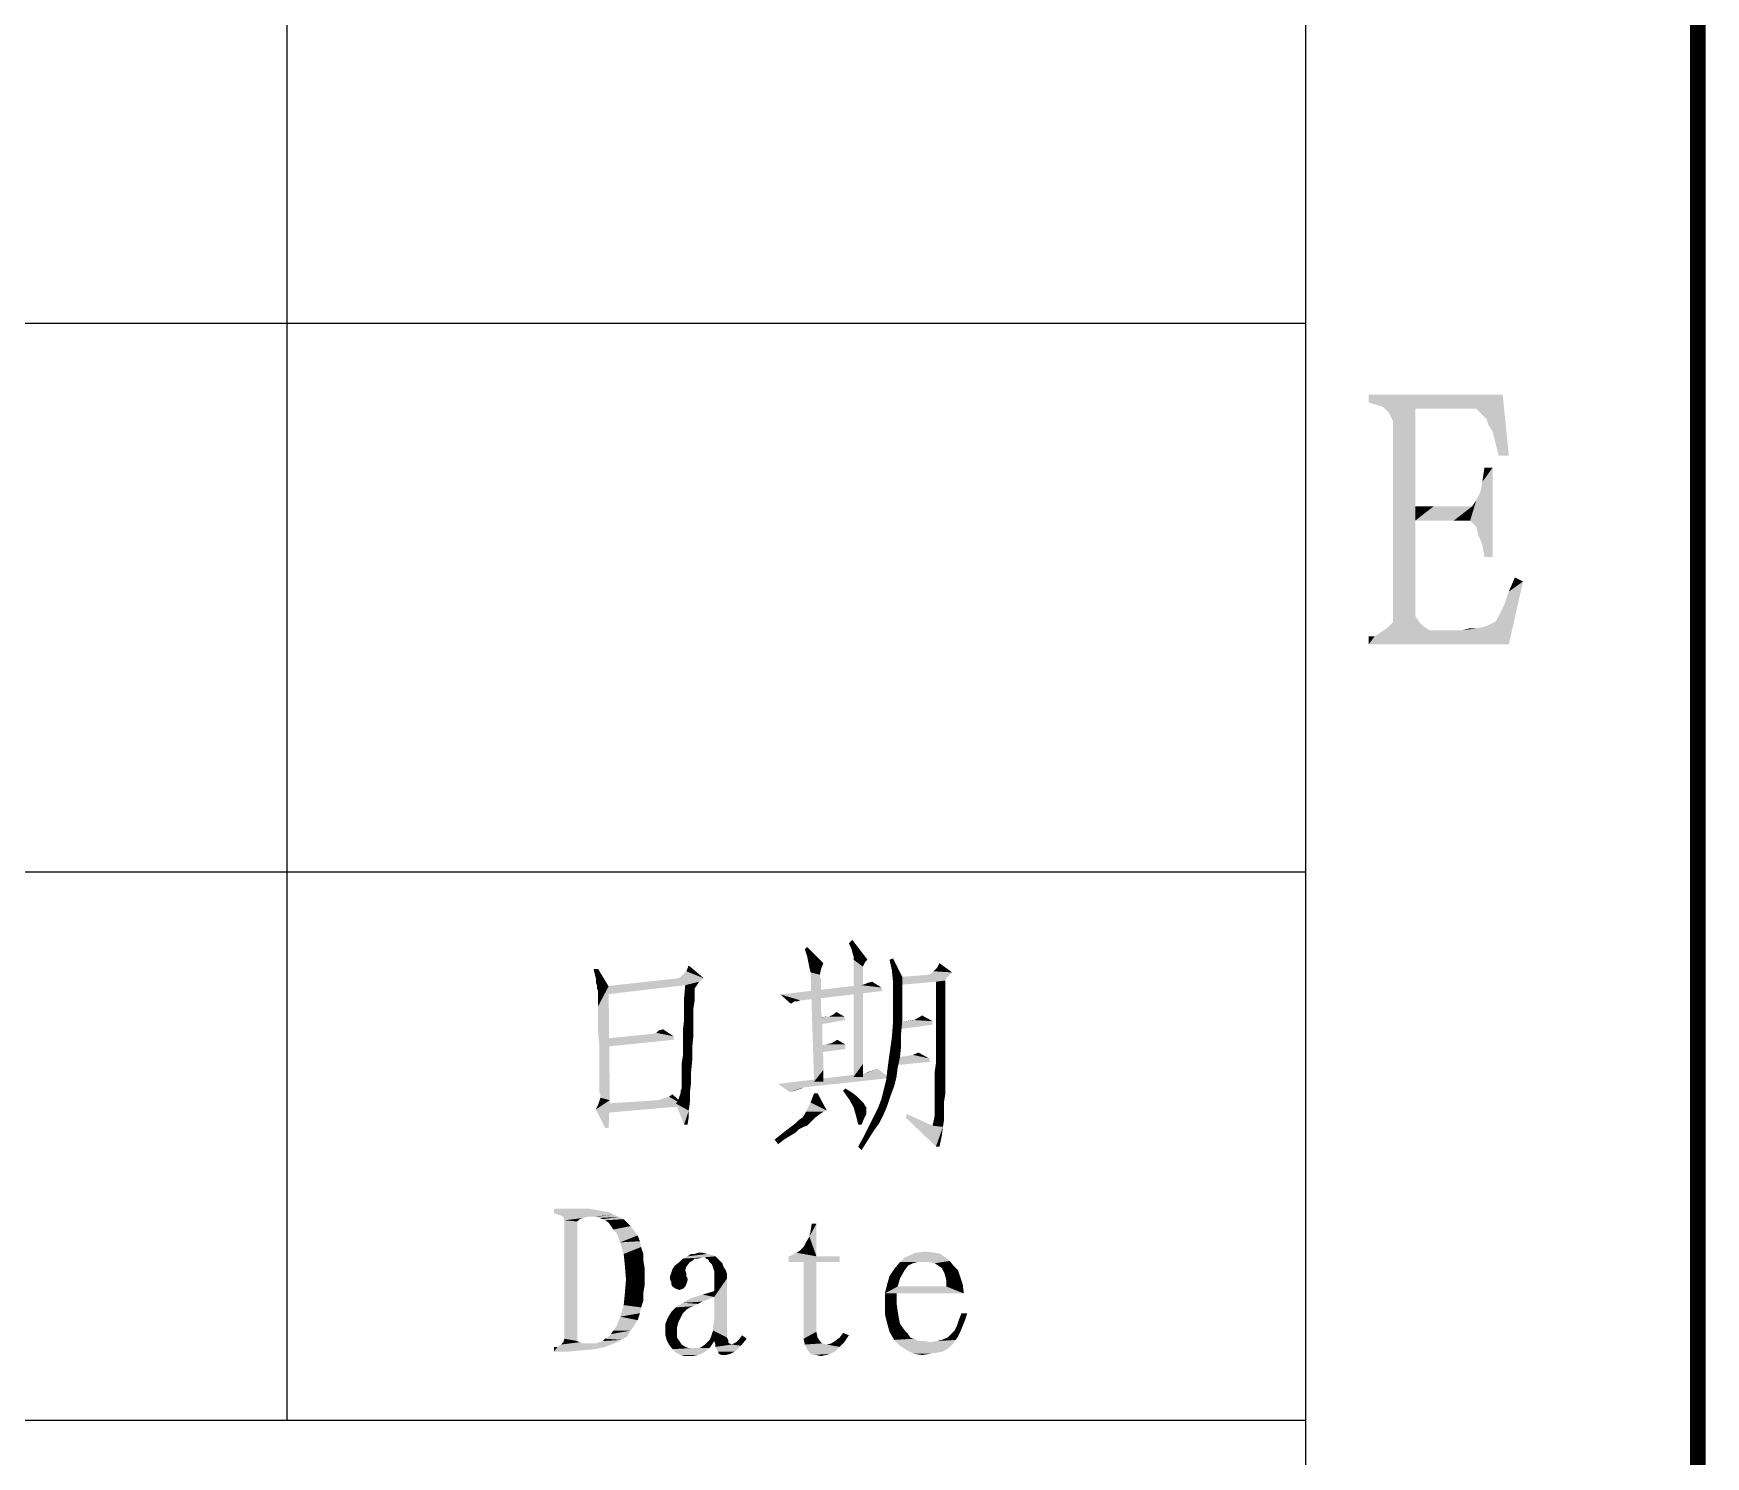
# Model space of a CAD drawing. Header units: millimetres. Extents: x 336 to 634, y 189 to 399.
# Drawn here: x 612.31 to 633.65, y 228.71 to 246.87 of the extents above; entities that cross this region are included whole.
import ezdxf

# ---------------------------------------------------------------- set-up
doc = ezdxf.new("R2010")
doc.units = ezdxf.units.MM

msp = doc.modelspace()

# ---------------------------------------------------------------- linework, layer by layer
at = {"color": 7, "linetype": 'Continuous'}
for p, q in [((628.54993, 194.17685), (628.54993, 394.17685)), ((615.54993, 229.17685), (615.54993, 255.17685)), ((448.54993, 243.17685), (628.54993, 243.17685)), ((448.54993, 236.17685), (628.54993, 236.17685)), ((448.54993, 229.17685), (628.54993, 229.17685))]:
    msp.add_line(p, q, dxfattribs=at)
at = {"color": 3, "linetype": 'Continuous', "const_width": 0.2}
msp.add_lwpolyline([(633.54993, 189.17685), (633.54993, 399.17685)], dxfattribs=at)
at = {"color": 3, "linetype": 'Continuous'}
for points in [[(631.06085, 242.26585), (629.34974, 242.16214), (629.34974, 242.26585)], [(629.45344, 242.13622), (629.34974, 242.16214), (631.06085, 242.26585)], [(629.53122, 242.11029), (629.45344, 242.13622), (631.06085, 242.26585)], [(629.94604, 242.08436), (629.53122, 242.11029), (631.06085, 242.26585)], [(630.72381, 242.08436), (629.94604, 242.08436), (631.06085, 242.26585)], [(630.77567, 242.03251), (630.72381, 242.08436), (631.06085, 242.26585)], [(630.80159, 242.00659), (630.77567, 242.03251), (631.06085, 242.26585)], [(630.85344, 241.95474), (630.80159, 242.00659), (631.06085, 242.26585)], [(630.87937, 241.87696), (630.85344, 241.95474), (631.06085, 242.26585)], [(630.93122, 241.79918), (630.87937, 241.87696), (631.06085, 242.26585)], [(630.95715, 241.69548), (630.93122, 241.79918), (631.06085, 242.26585)], [(630.98307, 241.59177), (630.95715, 241.69548), (631.06085, 242.26585)], [(631.009, 241.48807), (630.98307, 241.59177), (631.06085, 242.26585)], [(631.009, 241.48807), (631.06085, 242.26585), (631.13863, 241.48807)], [(629.94604, 242.08436), (629.609, 242.03251), (629.53122, 242.11029)], [(629.66085, 241.92881), (629.609, 242.03251), (629.94604, 242.08436)], [(629.66085, 241.92881), (629.94604, 242.08436), (629.94604, 240.83992)], [(629.94604, 240.83992), (629.66085, 239.36214), (629.66085, 241.92881)], [(630.64604, 240.65844), (630.77567, 241.0214), (630.93122, 241.33251)], [(630.72381, 240.58066), (630.64604, 240.65844), (630.93122, 241.33251)], [(630.74974, 240.47696), (630.72381, 240.58066), (630.93122, 241.33251)], [(630.80159, 240.34733), (630.74974, 240.47696), (630.93122, 241.33251)], [(630.77567, 241.0214), (630.80159, 241.15103), (630.93122, 241.33251)], [(630.93122, 241.33251), (630.80159, 241.15103), (630.82752, 241.33251)], [(630.82752, 240.19177), (630.80159, 240.34733), (630.93122, 241.33251)], [(630.82752, 240.19177), (630.93122, 241.33251), (630.93122, 240.19177)], [(630.64604, 240.65844), (630.72381, 240.9177), (630.77567, 241.0214)], [(629.94604, 240.83992), (629.94604, 240.65844), (629.66085, 239.36214)], [(630.07567, 240.65844), (629.94604, 240.65844), (630.67196, 240.83992)], [(630.54233, 240.83992), (630.67196, 240.83992), (629.94604, 240.65844)], [(630.36085, 240.83992), (630.54233, 240.83992), (629.94604, 240.65844)], [(630.17937, 240.83992), (630.36085, 240.83992), (629.94604, 240.65844)], [(629.94604, 240.83992), (630.17937, 240.83992), (629.94604, 240.65844)], [(630.25715, 240.65844), (630.07567, 240.65844), (630.67196, 240.83992)], [(630.43863, 240.65844), (630.25715, 240.65844), (630.67196, 240.83992)], [(630.64604, 240.65844), (630.43863, 240.65844), (630.67196, 240.83992)], [(630.64604, 240.65844), (630.67196, 240.83992), (630.72381, 240.9177)], [(629.94604, 240.65844), (629.94604, 239.43992), (629.66085, 239.36214)], [(630.98307, 239.38807), (631.03493, 239.49177), (631.32011, 239.88066)], [(630.98307, 239.38807), (631.32011, 239.88066), (631.13863, 239.07696)], [(631.03493, 239.49177), (631.08678, 239.59548), (631.32011, 239.88066)], [(631.08678, 239.59548), (631.13863, 239.75103), (631.32011, 239.88066)], [(631.32011, 239.88066), (631.13863, 239.75103), (631.21641, 239.93251)], [(629.66085, 239.36214), (629.94604, 239.43992), (629.99789, 239.36214)], [(629.34974, 239.07696), (630.54233, 239.25844), (630.74974, 239.28436)], [(631.13863, 239.07696), (629.34974, 239.07696), (630.74974, 239.28436)], [(629.34974, 239.07696), (629.42752, 239.18066), (630.54233, 239.25844)], [(629.42752, 239.18066), (629.5053, 239.23251), (630.54233, 239.25844)], [(630.12752, 239.25844), (629.5053, 239.23251), (629.58307, 239.28436)], [(630.38678, 239.25844), (630.54233, 239.25844), (629.5053, 239.23251)], [(630.23122, 239.25844), (630.38678, 239.25844), (629.5053, 239.23251)], [(630.12752, 239.25844), (630.23122, 239.25844), (629.5053, 239.23251)], [(629.99789, 239.36214), (630.04974, 239.31029), (629.58307, 239.28436)], [(629.99789, 239.36214), (629.58307, 239.28436), (629.66085, 239.36214)], [(629.58307, 239.28436), (630.04974, 239.31029), (630.12752, 239.25844)], [(630.74974, 239.28436), (630.54233, 239.25844), (630.64604, 239.28436)], [(631.13863, 239.07696), (630.74974, 239.28436), (630.85344, 239.31029)], [(631.13863, 239.07696), (630.85344, 239.31029), (630.9053, 239.33622)], [(631.13863, 239.07696), (630.9053, 239.33622), (630.95715, 239.36214)], [(631.13863, 239.07696), (630.95715, 239.36214), (630.98307, 239.38807)], [(629.42752, 239.18066), (629.34974, 239.07696), (629.34974, 239.18066)]]:
    msp.add_solid(points, dxfattribs=at)
at = {"color": 7, "linetype": 'Continuous'}
for points in [[(622.18408, 235.0994), (622.15445, 235.18829), (622.18408, 235.21792)], [(622.19889, 235.02533), (622.18408, 235.0994), (622.18408, 235.21792)], [(622.19889, 235.02533), (622.18408, 235.21792), (622.39149, 235.01051)], [(622.74704, 235.20311), (622.71741, 235.26237), (622.76186, 235.30681)], [(622.76186, 235.14385), (622.74704, 235.20311), (622.76186, 235.30681)], [(622.77667, 235.0994), (622.76186, 235.14385), (622.76186, 235.30681)], [(622.77667, 235.0994), (622.76186, 235.30681), (622.95445, 235.05496)], [(620.64334, 234.90681), (620.67297, 234.98088), (620.86556, 234.81792)], [(622.39149, 235.01051), (622.21371, 234.95125), (622.19889, 235.02533)], [(622.21371, 234.95125), (622.39149, 235.01051), (622.36186, 234.93644)], [(622.36186, 234.93644), (622.22852, 234.892), (622.21371, 234.95125)], [(622.95445, 235.05496), (622.77667, 235.05496), (622.77667, 235.0994)], [(622.77667, 235.05496), (622.95445, 235.05496), (622.92482, 235.02533)], [(622.77667, 235.05496), (622.92482, 235.02533), (622.89519, 234.96607)], [(622.89519, 234.96607), (622.77667, 233.55866), (622.77667, 235.05496)], [(622.89519, 234.96607), (622.89519, 234.93644), (622.77667, 233.55866)], [(622.92482, 235.02533), (622.91, 234.9957), (622.89519, 234.96607)], [(623.26556, 234.92162), (623.23593, 235.05496), (623.28037, 235.06977)], [(623.26556, 234.92162), (623.28037, 235.06977), (623.39889, 234.83273)], [(624.03593, 234.892), (623.79889, 234.90681), (623.84334, 234.95125)], [(623.84334, 234.95125), (623.87297, 235.01051), (624.03593, 234.892)], [(619.51741, 234.93644), (619.47297, 234.87718), (619.45815, 234.93644)], [(619.48778, 234.81792), (619.47297, 234.87718), (619.51741, 234.93644)], [(619.48778, 234.75866), (619.48778, 234.81792), (619.51741, 234.93644)], [(619.5026, 234.72903), (619.48778, 234.75866), (619.51741, 234.93644)], [(619.5026, 234.72903), (619.51741, 234.93644), (619.65074, 234.71422)], [(620.86556, 234.81792), (620.8063, 234.77348), (619.6063, 234.71422)], [(620.86556, 234.81792), (619.6063, 234.71422), (620.53963, 234.81792)], [(620.8063, 234.77348), (620.62852, 234.72903), (619.6063, 234.71422)], [(620.86556, 234.81792), (620.53963, 234.81792), (620.56926, 234.83274)], [(620.86556, 234.81792), (620.56926, 234.83274), (620.59889, 234.86237)], [(620.86556, 234.81792), (620.59889, 234.86237), (620.64334, 234.90681)], [(620.62852, 234.72903), (620.8063, 234.77348), (620.77667, 234.72903)], [(622.22852, 234.892), (622.36186, 234.93644), (622.34704, 234.86237)], [(622.34704, 234.86237), (622.27297, 233.4994), (622.22852, 234.892)], [(622.34704, 234.86237), (622.34704, 234.84755), (622.27297, 233.4994)], [(622.34704, 234.84755), (622.34704, 234.83273), (622.27297, 233.4994)], [(622.34704, 234.83273), (622.36186, 234.80311), (622.27297, 233.4994)], [(622.36186, 234.80311), (622.36186, 234.75866), (622.27297, 233.4994)], [(622.36186, 234.75866), (622.36186, 234.6994), (622.27297, 233.4994)], [(622.89519, 234.93644), (622.89519, 234.92162), (622.77667, 233.55866)], [(622.89519, 234.92162), (622.89519, 234.90681), (622.77667, 233.55866)], [(622.89519, 234.90681), (622.89519, 234.87718), (622.77667, 233.55866)], [(622.89519, 234.87718), (622.89519, 234.83273), (622.77667, 233.55866)], [(622.89519, 234.83273), (622.89519, 234.78829), (622.77667, 233.55866)], [(622.89519, 234.78829), (622.89519, 234.71422), (622.77667, 233.55866)], [(623.13223, 234.6994), (622.88037, 234.72903), (622.92482, 234.74385)], [(622.92482, 234.74385), (622.95445, 234.75866), (623.01371, 234.77348)], [(622.92482, 234.74385), (623.01371, 234.77348), (623.13223, 234.6994)], [(623.39889, 234.83273), (623.28037, 234.77348), (623.26556, 234.92162)], [(623.28037, 234.77348), (623.39889, 234.83273), (623.39889, 234.64014)], [(623.39889, 234.64014), (623.28037, 234.61051), (623.28037, 234.77348)], [(623.96186, 234.81792), (623.32482, 234.72903), (623.35445, 234.83273)], [(623.96186, 234.81792), (623.94704, 234.78829), (623.32482, 234.72903)], [(623.94704, 234.78829), (623.82852, 234.77348), (623.32482, 234.72903)], [(623.99149, 234.84755), (623.35445, 234.83273), (623.73963, 234.86237)], [(623.35445, 234.83273), (623.99149, 234.84755), (623.96186, 234.81792)], [(623.73963, 234.86237), (623.76926, 234.87718), (624.03593, 234.892)], [(623.73963, 234.86237), (624.03593, 234.892), (623.99149, 234.84755)], [(624.03593, 234.892), (623.76926, 234.87718), (623.79889, 234.90681)], [(623.82852, 234.77348), (623.94704, 234.78829), (623.94704, 234.75866)], [(623.94704, 234.75866), (623.82852, 234.5957), (623.82852, 234.77348)], [(623.94704, 234.75866), (623.94704, 234.74385), (623.82852, 234.5957)], [(623.94704, 234.74385), (623.94704, 234.6994), (623.82852, 234.5957)], [(619.65074, 234.71422), (619.5026, 234.68459), (619.5026, 234.72903)], [(619.51741, 234.65496), (619.5026, 234.68459), (619.65074, 234.71422)], [(619.51741, 234.64014), (619.51741, 234.65496), (619.65074, 234.71422)], [(619.51741, 234.62533), (619.51741, 234.64014), (619.65074, 234.71422)], [(619.51741, 234.61051), (619.51741, 234.62533), (619.65074, 234.71422)], [(619.51741, 234.58088), (619.51741, 234.61051), (619.65074, 234.71422)], [(619.51741, 234.52163), (619.51741, 234.58088), (619.65074, 234.71422)], [(619.51741, 234.46237), (619.51741, 234.52163), (619.65074, 234.71422)], [(619.51741, 234.35866), (619.51741, 234.46237), (619.65074, 234.71422)], [(619.51741, 234.25496), (619.51741, 234.35866), (619.65074, 234.71422)], [(619.51741, 234.12163), (619.51741, 234.25496), (619.65074, 234.71422)], [(619.53223, 233.97348), (619.51741, 234.12163), (619.65074, 234.71422)], [(619.53223, 233.82533), (619.53223, 233.97348), (619.65074, 234.71422)], [(619.53223, 233.70681), (619.53223, 233.82533), (619.65074, 234.71422)], [(619.53223, 233.58829), (619.53223, 233.70681), (619.65074, 234.71422)], [(619.53223, 233.4994), (619.53223, 233.58829), (619.65074, 234.71422)], [(619.53223, 233.42533), (619.53223, 233.4994), (619.65074, 234.71422)], [(619.53223, 233.36607), (619.53223, 233.42533), (619.65074, 234.71422)], [(619.54704, 233.33644), (619.53223, 233.36607), (619.65074, 234.71422)], [(619.54704, 233.32162), (619.54704, 233.33644), (619.65074, 234.71422)], [(619.54704, 233.292), (619.54704, 233.32162), (619.65074, 234.71422)], [(619.54704, 233.292), (619.65074, 234.71422), (619.66556, 233.26237)], [(619.6063, 234.71422), (620.62852, 234.72903), (619.6063, 234.61051)], [(620.77667, 234.72903), (620.74704, 234.68459), (620.61371, 234.56607)], [(620.77667, 234.72903), (620.61371, 234.56607), (620.62852, 234.72903)], [(620.74704, 234.68459), (620.74704, 234.65496), (620.61371, 234.56607)], [(620.74704, 234.65496), (620.74704, 234.62533), (620.61371, 234.56607)], [(620.74704, 234.62533), (620.74704, 234.58088), (620.61371, 234.56607)], [(620.61371, 234.56607), (620.74704, 234.58088), (620.74704, 234.52163)], [(620.74704, 234.52163), (620.61371, 234.41792), (620.61371, 234.56607)], [(620.74704, 234.52163), (620.73223, 234.43274), (620.61371, 234.41792)], [(622.88037, 234.72903), (623.13223, 234.6994), (621.84334, 234.61051)], [(622.88037, 234.72903), (621.84334, 234.61051), (622.85074, 234.72903)], [(623.13223, 234.6994), (623.14704, 234.65496), (621.84334, 234.61051)], [(622.09519, 234.53644), (621.84334, 234.61051), (623.14704, 234.65496)], [(621.84334, 234.61051), (622.09519, 234.53644), (622.02112, 234.52162)], [(622.02112, 234.52162), (621.97667, 234.49199), (621.84334, 234.61051)], [(622.02112, 234.52162), (622.09519, 234.53644), (622.06556, 234.52162)], [(622.09519, 234.53644), (623.14704, 234.65496), (622.12482, 234.53644)], [(622.36186, 234.6994), (622.36186, 234.64014), (622.27297, 233.4994)], [(622.36186, 234.64014), (622.36186, 234.56607), (622.27297, 233.4994)], [(622.36186, 234.56607), (622.36186, 234.49199), (622.27297, 233.4994)], [(622.89519, 234.71422), (622.89519, 234.65496), (622.77667, 233.55866)], [(622.89519, 234.65496), (622.89519, 234.56607), (622.77667, 233.55866)], [(622.89519, 234.56607), (622.89519, 234.47718), (622.77667, 233.55866)], [(623.28037, 234.61051), (623.39889, 234.64014), (623.39889, 234.46237)], [(623.39889, 234.46237), (623.28037, 234.44755), (623.28037, 234.61051)], [(623.94704, 234.6994), (623.94704, 234.64014), (623.82852, 234.5957)], [(623.82852, 234.5957), (623.94704, 234.64014), (623.94704, 234.55125)], [(623.94704, 234.55125), (623.82852, 234.43274), (623.82852, 234.5957)], [(623.94704, 234.55125), (623.94704, 234.46237), (623.82852, 234.43274)], [(620.61371, 234.41792), (620.73223, 234.43274), (620.73223, 234.32903)], [(620.73223, 234.32903), (620.61371, 234.28459), (620.61371, 234.41792)], [(620.61371, 234.28459), (620.73223, 234.32903), (620.73223, 234.21051)], [(622.36186, 234.49199), (622.36186, 234.40311), (622.27297, 233.4994)], [(622.36186, 234.40311), (622.37667, 234.2994), (622.27297, 233.4994)], [(622.46556, 234.32903), (622.65815, 234.32903), (622.31741, 234.31422)], [(622.46556, 234.32903), (622.31741, 234.31422), (622.43593, 234.32903)], [(622.31741, 234.31422), (622.65815, 234.32903), (622.67297, 234.28459)], [(622.67297, 234.28459), (622.33223, 234.22533), (622.31741, 234.31422)], [(622.46556, 234.32903), (622.49519, 234.34385), (622.52482, 234.35866)], [(622.65815, 234.32903), (622.46556, 234.32903), (622.52482, 234.35866)], [(622.52482, 234.35866), (622.55445, 234.38829), (622.65815, 234.32903)], [(622.89519, 234.47718), (622.89519, 234.37348), (622.77667, 233.55866)], [(622.89519, 234.37348), (622.89519, 234.26977), (622.77667, 233.55866)], [(623.28037, 234.44755), (623.39889, 234.46237), (623.39889, 234.28459)], [(623.39889, 234.28459), (623.28037, 234.25496), (623.28037, 234.44755)], [(623.78408, 234.26977), (623.57667, 234.2994), (623.6063, 234.31422)], [(623.6063, 234.31422), (623.65074, 234.34385), (623.78408, 234.26977)], [(623.82852, 234.43274), (623.94704, 234.46237), (623.94704, 234.32903)], [(623.94704, 234.32903), (623.82852, 234.26977), (623.82852, 234.43274)], [(623.82852, 234.26977), (623.94704, 234.32903), (623.94704, 234.18088)], [(620.21371, 234.10681), (620.48037, 234.07718), (619.6063, 234.04755)], [(620.21371, 234.10681), (619.6063, 234.04755), (620.19889, 234.10681)], [(620.48037, 234.07718), (620.21371, 234.10681), (620.25815, 234.12163)], [(620.25815, 234.12163), (620.28778, 234.15125), (620.34704, 234.16607)], [(620.25815, 234.12163), (620.34704, 234.16607), (620.48037, 234.07718)], [(620.73223, 234.21051), (620.59889, 234.15125), (620.61371, 234.28459)], [(620.59889, 234.15125), (620.73223, 234.21051), (620.73223, 234.07718)], [(620.73223, 234.07718), (620.59889, 234.03273), (620.59889, 234.15125)], [(622.37667, 234.2994), (622.37667, 234.1957), (622.27297, 233.4994)], [(622.37667, 234.1957), (622.37667, 234.07718), (622.27297, 233.4994)], [(622.89519, 234.26977), (622.89519, 234.15125), (622.77667, 233.55866)], [(622.89519, 234.15125), (622.89519, 234.01792), (622.77667, 233.55866)], [(623.38408, 234.12162), (623.26556, 234.06237), (623.28037, 234.25496)], [(623.26556, 234.06237), (623.38408, 234.12162), (623.38408, 233.95866)], [(623.28037, 234.25496), (623.39889, 234.28459), (623.38408, 234.12162)], [(623.54704, 234.28459), (623.78408, 234.26977), (623.35445, 234.25496)], [(623.54704, 234.28459), (623.35445, 234.25496), (623.53223, 234.28459)], [(623.35445, 234.25496), (623.78408, 234.26977), (623.78408, 234.22533)], [(623.78408, 234.22533), (623.35445, 234.16607), (623.35445, 234.25496)], [(623.78408, 234.26977), (623.54704, 234.28459), (623.57667, 234.2994)], [(623.94704, 234.18088), (623.82852, 234.12162), (623.82852, 234.26977)], [(623.82852, 234.12162), (623.94704, 234.18088), (623.94704, 234.01792)], [(623.94704, 234.01792), (623.82852, 233.98829), (623.82852, 234.12162)], [(619.6063, 234.04755), (620.48037, 234.07718), (620.48037, 234.03273)], [(620.48037, 234.03273), (619.6063, 233.94385), (619.6063, 234.04755)], [(620.59889, 233.92903), (620.59889, 234.03273), (620.73223, 234.07718)], [(620.59889, 233.92903), (620.73223, 234.07718), (620.71741, 233.92903)], [(620.71741, 233.92903), (620.59889, 233.82533), (620.59889, 233.92903)], [(620.59889, 233.82533), (620.71741, 233.92903), (620.71741, 233.76607)], [(622.37667, 234.07718), (622.37667, 233.94385), (622.27297, 233.4994)], [(622.37667, 233.94385), (622.39149, 233.7957), (622.27297, 233.4994)], [(622.67297, 233.97348), (622.33223, 233.95866), (622.42112, 233.97348)], [(622.33223, 233.95866), (622.67297, 233.97348), (622.67297, 233.91422)], [(622.67297, 233.91422), (622.33223, 233.86977), (622.33223, 233.95866)], [(622.67297, 233.97348), (622.42112, 233.97348), (622.49519, 233.98829)], [(622.49519, 233.98829), (622.56926, 234.03274), (622.67297, 233.97348)], [(622.89519, 234.01792), (622.89519, 233.86977), (622.77667, 233.55866)], [(623.38408, 233.95866), (623.23593, 233.85496), (623.26556, 234.06237)], [(623.23593, 233.85496), (623.38408, 233.95866), (623.36926, 233.81051)], [(623.82852, 233.85496), (623.82852, 233.98829), (623.94704, 234.01792)], [(623.82852, 233.85496), (623.94704, 234.01792), (623.94704, 233.85496)], [(620.71741, 233.76607), (620.58408, 233.73644), (620.59889, 233.82533)], [(620.58408, 233.66237), (620.58408, 233.73644), (620.71741, 233.76607)], [(620.58408, 233.66237), (620.71741, 233.76607), (620.7026, 233.61792)], [(622.39149, 233.7957), (622.39149, 233.64755), (622.27297, 233.4994)], [(622.89519, 233.86977), (622.89519, 233.72162), (622.77667, 233.55866)], [(622.77667, 233.55866), (622.89519, 233.72162), (622.89519, 233.55866)], [(623.36926, 233.81051), (623.2063, 233.63274), (623.23593, 233.85496)], [(623.36926, 233.81051), (623.33963, 233.67718), (623.2063, 233.63274)], [(623.2063, 233.63274), (623.33963, 233.67718), (623.32482, 233.55866)], [(623.73963, 233.7957), (623.29519, 233.70681), (623.32482, 233.81051)], [(623.73963, 233.7957), (623.75445, 233.75125), (623.29519, 233.70681)], [(623.73963, 233.7957), (623.32482, 233.81051), (623.45815, 233.82533)], [(623.73963, 233.7957), (623.45815, 233.82533), (623.53223, 233.84014)], [(623.53223, 233.84014), (623.6063, 233.86977), (623.73963, 233.7957)], [(623.94704, 233.70681), (623.81371, 233.63274), (623.82852, 233.73644)], [(623.81371, 233.63274), (623.94704, 233.70681), (623.94704, 233.57348)], [(623.94704, 233.85496), (623.82852, 233.73644), (623.82852, 233.85496)], [(623.82852, 233.73644), (623.94704, 233.85496), (623.94704, 233.70681)], [(620.56926, 233.38088), (620.58408, 233.41051), (620.7026, 233.48459)], [(620.56926, 233.35125), (620.56926, 233.38088), (620.7026, 233.48459)], [(620.56926, 233.35125), (620.7026, 233.48459), (620.68778, 233.35125)], [(620.7026, 233.61792), (620.58408, 233.58829), (620.58408, 233.66237)], [(620.58408, 233.52903), (620.58408, 233.58829), (620.7026, 233.61792)], [(620.58408, 233.48459), (620.58408, 233.52903), (620.7026, 233.61792)], [(620.58408, 233.48459), (620.7026, 233.61792), (620.7026, 233.48459)], [(620.7026, 233.48459), (620.58408, 233.44014), (620.58408, 233.48459)], [(620.58408, 233.41051), (620.58408, 233.44014), (620.7026, 233.48459)], [(623.23593, 233.54385), (621.81371, 233.46977), (622.92482, 233.60311)], [(621.81371, 233.46977), (623.23593, 233.54385), (622.13963, 233.42533)], [(622.13963, 233.42533), (621.96186, 233.36607), (621.81371, 233.46977)], [(622.27297, 233.4994), (622.39149, 233.64755), (622.39149, 233.4994)], [(622.92482, 233.60311), (623.04334, 233.64755), (623.08778, 233.66237)], [(622.92482, 233.60311), (623.08778, 233.66237), (623.23593, 233.54385)], [(622.92482, 233.60311), (622.95445, 233.61792), (623.04334, 233.64755)], [(622.95445, 233.61792), (622.99889, 233.63274), (623.04334, 233.64755)], [(623.29519, 233.44014), (623.16186, 233.3957), (623.19149, 233.51422)], [(623.32482, 233.55866), (623.19149, 233.51422), (623.2063, 233.63274)], [(623.19149, 233.51422), (623.32482, 233.55866), (623.29519, 233.44014)], [(623.94704, 233.57348), (623.81371, 233.54385), (623.81371, 233.63274)], [(623.81371, 233.45496), (623.81371, 233.54385), (623.94704, 233.57348)], [(623.81371, 233.45496), (623.94704, 233.57348), (623.94704, 233.44014)], [(623.94704, 233.44014), (623.81371, 233.38088), (623.81371, 233.45496)], [(619.48778, 233.14385), (619.51741, 233.20311), (619.66556, 233.26237)], [(619.6063, 232.90681), (619.48778, 233.14385), (619.66556, 233.26237)], [(619.51741, 233.20311), (619.53223, 233.24755), (619.66556, 233.26237)], [(619.66556, 233.26237), (619.53223, 233.24755), (619.54704, 233.292)], [(620.62852, 233.18829), (619.6063, 233.21792), (620.28778, 233.26237)], [(619.6063, 232.90681), (619.66556, 233.26237), (619.65074, 232.90681)], [(620.28778, 233.26237), (620.33223, 233.27718), (620.42112, 233.30681)], [(620.62852, 233.18829), (620.28778, 233.26237), (620.42112, 233.30681)], [(620.33223, 233.27718), (620.37667, 233.292), (620.42112, 233.30681)], [(620.42112, 233.30681), (620.46556, 233.33644), (620.62852, 233.18829)], [(620.68778, 233.23274), (620.51, 233.21792), (620.53963, 233.26237)], [(620.53963, 233.26237), (620.55445, 233.30681), (620.68778, 233.35125)], [(620.53963, 233.26237), (620.68778, 233.35125), (620.68778, 233.23274)], [(620.68778, 233.35125), (620.55445, 233.30681), (620.56926, 233.35125)], [(622.13963, 233.42533), (622.11, 233.41051), (621.96186, 233.36607)], [(622.11, 233.41051), (622.06556, 233.3957), (621.96186, 233.36607)], [(622.06556, 233.3957), (622.02112, 233.38088), (621.96186, 233.36607)], [(622.31741, 233.35125), (622.22852, 233.23274), (622.27297, 233.35125)], [(622.22852, 233.23274), (622.31741, 233.35125), (622.43593, 233.12903)], [(622.64334, 233.38088), (622.67297, 233.41051), (622.74704, 233.36607)], [(622.74704, 233.36607), (622.71741, 233.27718), (622.64334, 233.38088)], [(622.74704, 233.36607), (622.8063, 233.32162), (622.71741, 233.27718)], [(622.71741, 233.27718), (622.8063, 233.32162), (622.85074, 233.27718)], [(622.85074, 233.27718), (622.77667, 233.17348), (622.71741, 233.27718)], [(622.85074, 233.27718), (622.88037, 233.24755), (622.77667, 233.17348)], [(622.88037, 233.24755), (622.91, 233.21792), (622.77667, 233.17348)], [(623.2063, 233.18829), (623.08778, 233.15866), (623.13223, 233.27718)], [(623.25074, 233.32162), (623.13223, 233.27718), (623.16186, 233.3957)], [(623.13223, 233.27718), (623.25074, 233.32162), (623.2063, 233.18829)], [(623.16186, 233.3957), (623.29519, 233.44014), (623.25074, 233.32162)], [(623.81371, 233.38088), (623.94704, 233.44014), (623.94704, 233.33644)], [(623.94704, 233.33644), (623.81371, 233.32162), (623.81371, 233.38088)], [(623.81371, 233.27718), (623.81371, 233.32162), (623.94704, 233.33644)], [(623.81371, 233.27718), (623.94704, 233.33644), (623.93223, 233.24755)], [(623.93223, 233.24755), (623.81371, 233.23274), (623.81371, 233.27718)], [(623.81371, 233.20311), (623.81371, 233.23274), (623.93223, 233.24755)], [(623.81371, 233.18829), (623.81371, 233.20311), (623.93223, 233.24755)], [(623.81371, 233.18829), (623.93223, 233.24755), (623.93223, 233.17348)], [(620.62852, 233.18829), (619.6063, 233.0994), (619.6063, 233.21792)], [(620.51, 233.21792), (620.68778, 233.23274), (620.67297, 233.12903)], [(620.67297, 233.12903), (620.61371, 232.95125), (620.51, 233.21792)], [(620.67297, 233.12903), (620.67297, 233.04014), (620.61371, 232.95125)], [(620.61371, 232.95125), (620.67297, 233.04014), (620.65815, 232.95125)], [(622.28778, 233.04014), (622.08037, 233.01051), (622.12482, 233.04014)], [(622.08037, 233.01051), (622.28778, 233.04014), (622.24334, 232.9957)], [(622.34704, 233.08459), (622.12482, 233.04014), (622.15445, 233.08459)], [(622.12482, 233.04014), (622.34704, 233.08459), (622.28778, 233.04014)], [(622.39149, 233.11422), (622.15445, 233.08459), (622.16926, 233.11422)], [(622.15445, 233.08459), (622.39149, 233.11422), (622.34704, 233.08459)], [(622.43593, 233.12903), (622.16926, 233.11422), (622.22852, 233.23274)], [(622.16926, 233.11422), (622.43593, 233.12903), (622.39149, 233.11422)], [(622.91, 233.21792), (622.92482, 233.18829), (622.77667, 233.17348)], [(622.77667, 233.17348), (622.92482, 233.18829), (622.93963, 233.17348)], [(622.93963, 233.17348), (622.8063, 233.06977), (622.77667, 233.17348)], [(622.93963, 233.17348), (622.93963, 233.15866), (622.8063, 233.06977)], [(622.93963, 233.15866), (622.93963, 233.12903), (622.8063, 233.06977)], [(622.93963, 233.12903), (622.93963, 233.08459), (622.8063, 233.06977)], [(622.8063, 233.06977), (622.93963, 233.08459), (622.91, 233.02533)], [(622.91, 233.02533), (622.83593, 232.95125), (622.8063, 233.06977)], [(623.1026, 232.96607), (622.96926, 232.92162), (623.02852, 233.04014)], [(623.16186, 233.08459), (623.02852, 233.04014), (623.08778, 233.15866)], [(623.02852, 233.04014), (623.16186, 233.08459), (623.1026, 232.96607)], [(623.08778, 233.15866), (623.2063, 233.18829), (623.16186, 233.08459)], [(623.44334, 233.04014), (623.45815, 233.08459), (623.78408, 232.93644)], [(623.78408, 232.93644), (623.82852, 232.66977), (623.44334, 233.04014)], [(623.93223, 233.01051), (623.79889, 232.9957), (623.81371, 233.06977)], [(623.93223, 233.17348), (623.81371, 233.14385), (623.81371, 233.18829)], [(623.81371, 233.14385), (623.93223, 233.17348), (623.93223, 233.11422)], [(623.93223, 233.11422), (623.81371, 233.06977), (623.81371, 233.14385)], [(623.81371, 233.06977), (623.93223, 233.11422), (623.93223, 233.01051)], [(621.96186, 232.80311), (621.76926, 232.75866), (621.84334, 232.81792)], [(622.03593, 232.84755), (621.84334, 232.81792), (621.91741, 232.87718)], [(621.84334, 232.81792), (622.03593, 232.84755), (621.96186, 232.80311)], [(622.13963, 232.92162), (622.08037, 232.89199), (621.91741, 232.87718)], [(622.13963, 232.92162), (621.91741, 232.87718), (621.97667, 232.92162)], [(621.91741, 232.87718), (622.08037, 232.89199), (622.03593, 232.84755)], [(622.21371, 232.96607), (622.18408, 232.93644), (621.97667, 232.92162)], [(622.21371, 232.96607), (621.97667, 232.92162), (622.03593, 232.96607)], [(621.97667, 232.92162), (622.18408, 232.93644), (622.13963, 232.92162)], [(622.24334, 232.9957), (622.03593, 232.96607), (622.08037, 233.01051)], [(622.03593, 232.96607), (622.24334, 232.9957), (622.21371, 232.96607)], [(622.83593, 232.95125), (622.91, 233.02533), (622.88037, 232.95125)], [(623.02852, 232.86237), (622.91, 232.80311), (622.96926, 232.92162)], [(622.91, 232.80311), (623.02852, 232.86237), (622.95445, 232.74385)], [(622.96926, 232.92162), (623.1026, 232.96607), (623.02852, 232.86237)], [(623.78408, 232.93644), (623.79889, 232.9957), (623.93223, 233.01051)], [(623.78408, 232.93644), (623.93223, 233.01051), (623.91741, 232.92162)], [(623.78408, 232.93644), (623.91741, 232.92162), (623.82852, 232.66977)], [(623.91741, 232.92162), (623.9026, 232.80311), (623.82852, 232.66977)], [(621.76926, 232.75866), (621.96186, 232.80311), (621.88778, 232.75866)], [(621.88778, 232.75866), (621.81371, 232.6994), (621.76926, 232.75866)], [(622.95445, 232.74385), (622.83593, 232.66977), (622.91, 232.80311)], [(622.83593, 232.66977), (622.95445, 232.74385), (622.88037, 232.62533)], [(623.82852, 232.66977), (623.9026, 232.80311), (623.87297, 232.66977)], [(619.39889, 231.87718), (619.48778, 231.86237), (618.95445, 231.81792)], [(619.39889, 231.87718), (618.95445, 231.81792), (618.95445, 231.87718)], [(619.48778, 231.86237), (619.56186, 231.84755), (618.95445, 231.81792)], [(619.56186, 231.84755), (619.65074, 231.83274), (618.95445, 231.81792)], [(618.99889, 231.80311), (618.95445, 231.81792), (619.65074, 231.83274)], [(618.99889, 231.80311), (619.65074, 231.83274), (619.71, 231.80311)], [(619.71, 231.80311), (619.04334, 231.78829), (618.99889, 231.80311)], [(619.07297, 231.77348), (619.04334, 231.78829), (619.71, 231.80311)], [(619.38408, 231.77348), (619.07297, 231.77348), (619.71, 231.80311)], [(619.38408, 231.77348), (619.08778, 231.72903), (619.07297, 231.77348)], [(619.38408, 231.77348), (619.32482, 231.75866), (619.08778, 231.72903)], [(619.32482, 231.75866), (619.28037, 231.74385), (619.08778, 231.72903)], [(619.45815, 231.77348), (619.38408, 231.77348), (619.71, 231.80311)], [(619.5026, 231.77348), (619.45815, 231.77348), (619.71, 231.80311)], [(619.5026, 231.77348), (619.71, 231.80311), (619.78408, 231.77348)], [(619.78408, 231.77348), (619.53223, 231.75866), (619.5026, 231.77348)], [(619.57667, 231.74385), (619.53223, 231.75866), (619.78408, 231.77348)], [(619.57667, 231.74385), (619.78408, 231.77348), (619.84334, 231.74385)], [(619.08778, 231.72903), (619.28037, 231.74385), (619.25074, 231.71422)], [(619.25074, 231.71422), (619.08778, 230.21792), (619.08778, 231.72903)], [(619.08778, 230.21792), (619.25074, 231.71422), (619.25074, 230.18829)], [(619.84334, 231.74385), (619.6063, 231.72903), (619.57667, 231.74385)], [(619.65074, 231.6994), (619.6063, 231.72903), (619.84334, 231.74385)], [(619.65074, 231.6994), (619.84334, 231.74385), (619.88778, 231.6994)], [(619.88778, 231.6994), (619.68037, 231.65496), (619.65074, 231.6994)], [(619.68037, 231.65496), (619.88778, 231.6994), (619.93223, 231.65496)], [(619.93223, 231.65496), (619.71, 231.61051), (619.68037, 231.65496)], [(619.71, 231.61051), (619.93223, 231.65496), (619.97667, 231.5957)], [(619.97667, 231.5957), (619.75445, 231.56607), (619.71, 231.61051)], [(619.75445, 231.56607), (619.97667, 231.5957), (620.02112, 231.53644)], [(620.02112, 231.53644), (619.79889, 231.44755), (619.75445, 231.56607)], [(620.02112, 231.53644), (620.05074, 231.46237), (619.79889, 231.44755)], [(622.21371, 231.52162), (622.22852, 231.5957), (622.3026, 231.68459)], [(622.21371, 231.52162), (622.3026, 231.68459), (622.3026, 231.26977)], [(622.3026, 231.68459), (622.22852, 231.5957), (622.24334, 231.68459)], [(619.79889, 231.44755), (620.05074, 231.46237), (620.06556, 231.38829)], [(620.06556, 231.38829), (619.84334, 231.2994), (619.79889, 231.44755)], [(619.84334, 231.2994), (620.06556, 231.38829), (620.09519, 231.2994)], [(622.3026, 231.26977), (622.05074, 231.31422), (622.09519, 231.34385)], [(622.3026, 231.26977), (622.09519, 231.34385), (622.13963, 231.38829)], [(622.13963, 231.38829), (622.16926, 231.44755), (622.21371, 231.52162)], [(622.3026, 231.26977), (622.13963, 231.38829), (622.21371, 231.52162)], [(623.56186, 231.31422), (623.69519, 231.32903), (623.82852, 231.31422)], [(620.09519, 231.2994), (619.85815, 231.15125), (619.84334, 231.2994)], [(620.09519, 231.2994), (620.09519, 231.21051), (619.85815, 231.15125)], [(619.85815, 231.15125), (620.09519, 231.21051), (620.11, 231.12162)], [(620.11, 231.12162), (619.87297, 230.97348), (619.85815, 231.15125)], [(620.11, 231.12162), (620.11, 231.01792), (619.87297, 230.97348)], [(620.62852, 231.09199), (620.45074, 231.06237), (620.46556, 231.10681)], [(620.64334, 231.13644), (620.46556, 231.10681), (620.49519, 231.15125)], [(620.46556, 231.10681), (620.64334, 231.13644), (620.62852, 231.09199)], [(620.68778, 231.1957), (620.49519, 231.15125), (620.55445, 231.1957)], [(620.49519, 231.15125), (620.68778, 231.1957), (620.64334, 231.13644)], [(620.74704, 231.24014), (620.71741, 231.21051), (620.55445, 231.1957)], [(620.74704, 231.24014), (620.55445, 231.1957), (620.59889, 231.24014)], [(620.55445, 231.1957), (620.71741, 231.21051), (620.68778, 231.1957)], [(621.01371, 231.26977), (620.85074, 231.25496), (620.59889, 231.24014)], [(621.01371, 231.26977), (620.59889, 231.24014), (620.65815, 231.26977)], [(620.74704, 231.24014), (620.59889, 231.24014), (620.85074, 231.25496)], [(620.91, 231.2994), (620.98408, 231.28459), (620.65815, 231.26977)], [(620.74704, 231.2994), (620.91, 231.2994), (620.65815, 231.26977)], [(620.74704, 231.2994), (620.65815, 231.26977), (620.7026, 231.2994)], [(620.65815, 231.26977), (620.98408, 231.28459), (621.01371, 231.26977)], [(620.85074, 231.31422), (620.74704, 231.2994), (620.79149, 231.31422)], [(620.74704, 231.2994), (620.85074, 231.31422), (620.91, 231.2994)], [(620.74704, 231.24014), (620.85074, 231.25496), (620.79149, 231.24014)], [(620.88037, 231.25496), (620.85074, 231.25496), (621.01371, 231.26977)], [(620.89519, 231.24014), (620.88037, 231.25496), (621.01371, 231.26977)], [(620.89519, 231.24014), (621.01371, 231.26977), (621.04334, 231.24014)], [(621.04334, 231.24014), (620.92482, 231.22533), (620.89519, 231.24014)], [(620.92482, 231.22533), (621.04334, 231.24014), (621.07297, 231.21051)], [(621.07297, 231.21051), (620.93963, 231.1957), (620.92482, 231.22533)], [(620.93963, 231.1957), (621.07297, 231.21051), (621.1026, 231.18088)], [(621.1026, 231.18088), (620.96926, 231.16607), (620.93963, 231.1957)], [(620.96926, 231.16607), (621.1026, 231.18088), (621.11741, 231.13644)], [(621.11741, 231.13644), (620.98408, 231.12162), (620.96926, 231.16607)], [(620.98408, 231.12162), (621.11741, 231.13644), (621.14704, 231.09199)], [(621.14704, 231.09199), (620.99889, 231.07718), (620.98408, 231.12162)], [(622.3026, 231.26977), (621.94704, 231.26977), (621.99149, 231.28459)], [(622.3026, 231.26977), (622.59889, 231.26977), (621.94704, 231.1957)], [(622.3026, 231.26977), (621.94704, 231.1957), (621.94704, 231.26977)], [(622.13963, 231.1957), (621.94704, 231.1957), (622.59889, 231.26977)], [(622.3026, 231.26977), (621.99149, 231.28459), (622.05074, 231.31422)], [(622.3026, 231.1957), (622.13963, 231.1957), (622.59889, 231.26977)], [(622.3026, 231.1957), (622.3026, 230.30681), (622.13963, 230.21792)], [(622.3026, 231.1957), (622.13963, 230.21792), (622.13963, 231.1957)], [(622.3026, 231.1957), (622.59889, 231.26977), (622.59889, 231.1957)], [(623.42852, 231.09199), (623.23593, 231.01792), (623.29519, 231.10681)], [(623.53223, 231.18088), (623.29519, 231.10681), (623.36926, 231.1957)], [(623.53223, 231.18088), (623.47297, 231.15125), (623.29519, 231.10681)], [(623.29519, 231.10681), (623.47297, 231.15125), (623.42852, 231.09199)], [(623.94704, 231.25496), (624.0063, 231.21051), (623.36926, 231.1957)], [(623.94704, 231.25496), (623.36926, 231.1957), (623.42852, 231.25496)], [(623.59149, 231.1957), (623.36926, 231.1957), (624.0063, 231.21051)], [(623.36926, 231.1957), (623.59149, 231.1957), (623.53223, 231.18088)], [(623.42852, 231.25496), (623.5026, 231.28459), (623.88778, 231.2994)], [(623.42852, 231.25496), (623.88778, 231.2994), (623.94704, 231.25496)], [(623.82852, 231.31422), (623.88778, 231.2994), (623.5026, 231.28459)], [(623.82852, 231.31422), (623.5026, 231.28459), (623.56186, 231.31422)], [(623.66556, 231.1957), (623.59149, 231.1957), (624.0063, 231.21051)], [(623.73963, 231.1957), (623.66556, 231.1957), (624.0063, 231.21051)], [(623.81371, 231.18088), (623.73963, 231.1957), (624.0063, 231.21051)], [(623.85815, 231.15125), (623.81371, 231.18088), (624.0063, 231.21051)], [(623.85815, 231.15125), (624.0063, 231.21051), (624.05074, 231.15125)], [(624.05074, 231.15125), (623.9026, 231.12162), (623.85815, 231.15125)], [(623.9026, 231.12162), (624.05074, 231.15125), (624.11, 231.09199)], [(624.11, 231.09199), (623.93223, 231.06237), (623.9026, 231.12162)], [(620.11, 230.8994), (619.85815, 230.7957), (619.87297, 230.97348)], [(620.11, 230.8994), (620.09519, 230.81051), (619.85815, 230.7957)], [(619.87297, 230.97348), (620.11, 231.01792), (620.11, 230.8994)], [(620.64334, 231.04755), (620.43593, 231.01792), (620.45074, 231.06237)], [(620.43593, 231.01792), (620.64334, 231.04755), (620.64334, 231.01792)], [(620.64334, 231.01792), (620.65815, 230.98829), (620.43593, 230.97348)], [(620.64334, 231.01792), (620.43593, 230.97348), (620.43593, 231.01792)], [(620.43593, 230.97348), (620.65815, 230.98829), (620.65815, 230.95866)], [(620.65815, 230.95866), (620.45074, 230.94385), (620.43593, 230.97348)], [(620.45074, 231.06237), (620.62852, 231.09199), (620.64334, 231.04755)], [(620.45074, 230.91422), (620.45074, 230.94385), (620.65815, 230.95866)], [(620.45074, 230.91422), (620.65815, 230.95866), (620.64334, 230.91422)], [(620.64334, 230.91422), (620.46556, 230.88459), (620.45074, 230.91422)], [(620.46556, 230.88459), (620.64334, 230.91422), (620.62852, 230.88459)], [(620.98408, 230.38088), (620.99889, 230.45496), (621.16186, 230.98829)], [(620.98408, 230.32162), (620.98408, 230.38088), (621.16186, 230.98829)], [(620.98408, 230.32162), (621.16186, 230.98829), (621.16186, 230.23274)], [(620.99889, 231.07718), (621.14704, 231.09199), (621.16186, 231.04755)], [(621.16186, 231.04755), (620.99889, 231.01792), (620.99889, 231.07718)], [(620.99889, 231.01792), (621.16186, 231.04755), (621.16186, 230.98829)], [(621.16186, 230.98829), (620.99889, 230.82533), (620.99889, 231.01792)], [(620.99889, 230.75125), (620.99889, 230.82533), (621.16186, 230.98829)], [(620.99889, 230.63274), (620.99889, 230.75125), (621.16186, 230.98829)], [(620.99889, 230.54385), (620.99889, 230.63274), (621.16186, 230.98829)], [(620.99889, 230.45496), (620.99889, 230.54385), (621.16186, 230.98829)], [(623.33963, 230.88459), (623.17667, 230.7957), (623.2063, 230.91422)], [(623.36926, 230.98829), (623.2063, 230.91422), (623.23593, 231.01792)], [(623.2063, 230.91422), (623.36926, 230.98829), (623.33963, 230.88459)], [(623.23593, 231.01792), (623.42852, 231.09199), (623.36926, 230.98829)], [(623.94704, 231.01792), (623.93223, 231.06237), (624.11, 231.09199)], [(623.94704, 231.01792), (624.11, 231.09199), (624.13963, 231.00311)], [(624.13963, 231.00311), (623.96186, 230.95866), (623.94704, 231.01792)], [(623.96186, 230.95866), (624.13963, 231.00311), (624.16926, 230.91422)], [(624.16926, 230.91422), (623.96186, 230.88459), (623.96186, 230.95866)], [(623.96186, 230.88459), (624.16926, 230.91422), (624.18408, 230.7957)], [(620.09519, 230.70681), (619.84334, 230.64755), (619.85815, 230.7957)], [(619.84334, 230.64755), (620.09519, 230.70681), (620.06556, 230.61792)], [(619.85815, 230.7957), (620.09519, 230.81051), (620.09519, 230.70681)], [(620.62852, 230.88459), (620.51, 230.85496), (620.46556, 230.88459)], [(620.51, 230.85496), (620.62852, 230.88459), (620.59889, 230.85496)], [(620.59889, 230.85496), (620.55445, 230.84014), (620.51, 230.85496)], [(620.92482, 230.72162), (620.59889, 230.67718), (620.7026, 230.73644)], [(620.92482, 230.72162), (620.85074, 230.69199), (620.59889, 230.67718)], [(620.59889, 230.67718), (620.85074, 230.69199), (620.79149, 230.66237)], [(620.99889, 230.75125), (620.7026, 230.73644), (620.85074, 230.78088)], [(620.7026, 230.73644), (620.99889, 230.75125), (620.92482, 230.72162)], [(620.99889, 230.75125), (620.85074, 230.78088), (620.99889, 230.82533)], [(623.33963, 230.88459), (623.96186, 230.88459), (623.17667, 230.7957)], [(623.32482, 230.7957), (623.17667, 230.7957), (623.96186, 230.88459)], [(623.32482, 230.7957), (623.32482, 230.67718), (623.17667, 230.66237)], [(623.32482, 230.7957), (623.17667, 230.66237), (623.17667, 230.7957)], [(624.18408, 230.7957), (623.32482, 230.7957), (623.96186, 230.88459)], [(620.02112, 230.45496), (619.75445, 230.38088), (619.79889, 230.4994)], [(620.06556, 230.61792), (619.79889, 230.4994), (619.84334, 230.64755)], [(620.06556, 230.61792), (620.05074, 230.54385), (619.79889, 230.4994)], [(619.79889, 230.4994), (620.05074, 230.54385), (620.02112, 230.45496)], [(620.56926, 230.48459), (620.53963, 230.42533), (620.37667, 230.41051)], [(620.56926, 230.48459), (620.37667, 230.41051), (620.4063, 230.48459)], [(620.61371, 230.55866), (620.59889, 230.54385), (620.4063, 230.48459)], [(620.61371, 230.55866), (620.4063, 230.48459), (620.45074, 230.55866)], [(620.4063, 230.48459), (620.59889, 230.54385), (620.56926, 230.48459)], [(620.68778, 230.61792), (620.64334, 230.58829), (620.45074, 230.55866)], [(620.68778, 230.61792), (620.45074, 230.55866), (620.51, 230.61792)], [(620.45074, 230.55866), (620.64334, 230.58829), (620.61371, 230.55866)], [(620.79149, 230.66237), (620.51, 230.61792), (620.59889, 230.67718)], [(620.79149, 230.66237), (620.73223, 230.63274), (620.51, 230.61792)], [(620.51, 230.61792), (620.73223, 230.63274), (620.68778, 230.61792)], [(623.17667, 230.66237), (623.32482, 230.67718), (623.33963, 230.57348)], [(623.33963, 230.57348), (623.17667, 230.52903), (623.17667, 230.66237)], [(623.17667, 230.52903), (623.33963, 230.57348), (623.35445, 230.48459)], [(623.35445, 230.48459), (623.2063, 230.41051), (623.17667, 230.52903)], [(623.2063, 230.41051), (623.35445, 230.48459), (623.36926, 230.41051)], [(624.19889, 230.45496), (624.09519, 230.38088), (624.12482, 230.46977)], [(624.22852, 230.54385), (624.12482, 230.46977), (624.15445, 230.54385)], [(624.12482, 230.46977), (624.22852, 230.54385), (624.19889, 230.45496)], [(619.65074, 230.24755), (619.68037, 230.27718), (619.93223, 230.32162)], [(619.65074, 230.24755), (619.93223, 230.32162), (619.88778, 230.24755)], [(619.93223, 230.32162), (619.68037, 230.27718), (619.71, 230.32162)], [(619.97667, 230.38088), (619.71, 230.32162), (619.75445, 230.38088)], [(619.71, 230.32162), (619.97667, 230.38088), (619.93223, 230.32162)], [(619.75445, 230.38088), (620.02112, 230.45496), (619.97667, 230.38088)], [(620.37667, 230.41051), (620.53963, 230.42533), (620.52482, 230.36607)], [(620.52482, 230.36607), (620.37667, 230.33644), (620.37667, 230.41051)], [(620.37667, 230.33644), (620.52482, 230.36607), (620.52482, 230.29199)], [(620.52482, 230.29199), (620.37667, 230.26237), (620.37667, 230.33644)], [(620.37667, 230.26237), (620.52482, 230.29199), (620.52482, 230.23274)], [(620.52482, 230.23274), (620.39149, 230.20311), (620.37667, 230.26237)], [(620.95445, 230.23274), (620.96926, 230.27718), (620.98408, 230.32162)], [(621.16186, 230.23274), (620.95445, 230.23274), (620.98408, 230.32162)], [(621.41371, 230.21792), (621.31, 230.20311), (621.35445, 230.26237)], [(622.3026, 230.30681), (622.31741, 230.23274), (622.13963, 230.21792)], [(622.53963, 230.18829), (622.59889, 230.23274), (622.71741, 230.26237)], [(622.53963, 230.18829), (622.71741, 230.26237), (622.65815, 230.17348)], [(622.71741, 230.26237), (622.59889, 230.23274), (622.64334, 230.29199)], [(623.36926, 230.41051), (623.23593, 230.30681), (623.2063, 230.41051)], [(623.36926, 230.41051), (623.39889, 230.36607), (623.23593, 230.30681)], [(623.23593, 230.30681), (623.39889, 230.36607), (623.44334, 230.30681)], [(623.44334, 230.30681), (623.29519, 230.20311), (623.23593, 230.30681)], [(623.44334, 230.30681), (623.47297, 230.27718), (623.29519, 230.20311)], [(623.47297, 230.27718), (623.5026, 230.23274), (623.29519, 230.20311)], [(624.11, 230.24755), (623.97667, 230.23274), (624.02112, 230.27718)], [(624.13963, 230.30681), (624.02112, 230.27718), (624.06556, 230.32162)], [(624.02112, 230.27718), (624.13963, 230.30681), (624.11, 230.24755)], [(624.16926, 230.38088), (624.06556, 230.32162), (624.09519, 230.38088)], [(624.06556, 230.32162), (624.16926, 230.38088), (624.13963, 230.30681)], [(624.09519, 230.38088), (624.19889, 230.45496), (624.16926, 230.38088)], [(619.6063, 230.11422), (619.47297, 230.08459), (618.95445, 230.05496)], [(618.99889, 230.11422), (619.6063, 230.11422), (618.95445, 230.05496)], [(618.99889, 230.11422), (618.95445, 230.05496), (618.95445, 230.11422)], [(619.47297, 230.08459), (619.31, 230.06977), (618.95445, 230.05496)], [(618.95445, 230.05496), (619.31, 230.06977), (619.14704, 230.05496)], [(618.99889, 230.11422), (619.04334, 230.14385), (619.72482, 230.15866)], [(618.99889, 230.11422), (619.72482, 230.15866), (619.6063, 230.11422)], [(619.28037, 230.17348), (619.32482, 230.15866), (619.04334, 230.14385)], [(619.28037, 230.17348), (619.04334, 230.14385), (619.07297, 230.17348)], [(619.5026, 230.15866), (619.72482, 230.15866), (619.04334, 230.14385)], [(619.45815, 230.15866), (619.5026, 230.15866), (619.04334, 230.14385)], [(619.38408, 230.15866), (619.45815, 230.15866), (619.04334, 230.14385)], [(619.32482, 230.15866), (619.38408, 230.15866), (619.04334, 230.14385)], [(619.25074, 230.18829), (619.07297, 230.17348), (619.08778, 230.21792)], [(619.07297, 230.17348), (619.25074, 230.18829), (619.28037, 230.17348)], [(619.5026, 230.15866), (619.53223, 230.17348), (619.81371, 230.20311)], [(619.5026, 230.15866), (619.81371, 230.20311), (619.72482, 230.15866)], [(619.53223, 230.17348), (619.57667, 230.18829), (619.81371, 230.20311)], [(619.81371, 230.20311), (619.57667, 230.18829), (619.6063, 230.21792)], [(619.88778, 230.24755), (619.6063, 230.21792), (619.65074, 230.24755)], [(619.6063, 230.21792), (619.88778, 230.24755), (619.81371, 230.20311)], [(620.39149, 230.20311), (620.52482, 230.23274), (620.55445, 230.18829)], [(620.55445, 230.18829), (620.42112, 230.14385), (620.39149, 230.20311)], [(620.42112, 230.14385), (620.55445, 230.18829), (620.58408, 230.14385)], [(620.58408, 230.14385), (620.46556, 230.08459), (620.42112, 230.14385)], [(620.58408, 230.14385), (620.62852, 230.11422), (620.46556, 230.08459)], [(620.62852, 230.11422), (620.67297, 230.0994), (620.46556, 230.08459)], [(620.8063, 230.0994), (620.93963, 230.0994), (620.46556, 230.08459)], [(620.76186, 230.0994), (620.8063, 230.0994), (620.46556, 230.08459)], [(620.71741, 230.0994), (620.76186, 230.0994), (620.46556, 230.08459)], [(620.67297, 230.0994), (620.71741, 230.0994), (620.46556, 230.08459)], [(620.51, 230.04014), (620.46556, 230.08459), (620.93963, 230.0994)], [(620.51, 230.04014), (620.93963, 230.0994), (620.86556, 230.04014)], [(620.86556, 230.04014), (620.56926, 230.01051), (620.51, 230.04014)], [(620.56926, 230.01051), (620.86556, 230.04014), (620.79149, 230.01051)], [(620.8063, 230.0994), (620.83593, 230.11422), (620.99889, 230.18829)], [(620.8063, 230.0994), (620.99889, 230.18829), (620.93963, 230.0994)], [(620.83593, 230.11422), (620.88037, 230.14385), (620.99889, 230.18829)], [(620.88037, 230.14385), (620.91, 230.17348), (620.99889, 230.18829)], [(620.99889, 230.18829), (620.91, 230.17348), (620.93963, 230.20311)], [(621.16186, 230.23274), (620.93963, 230.20311), (620.95445, 230.23274)], [(620.93963, 230.20311), (621.16186, 230.23274), (621.17667, 230.20311)], [(620.93963, 230.20311), (621.17667, 230.20311), (620.99889, 230.18829)], [(620.99889, 230.18829), (621.17667, 230.20311), (621.17667, 230.17348)], [(621.17667, 230.17348), (621.01371, 230.14385), (620.99889, 230.18829)], [(621.17667, 230.17348), (621.19149, 230.15866), (621.01371, 230.14385)], [(621.01371, 230.14385), (621.19149, 230.15866), (621.22112, 230.14385)], [(621.22112, 230.14385), (621.33963, 230.12903), (621.01371, 230.11422)], [(621.22112, 230.14385), (621.01371, 230.11422), (621.01371, 230.14385)], [(621.02852, 230.08459), (621.01371, 230.11422), (621.33963, 230.12903)], [(621.04334, 230.05496), (621.02852, 230.08459), (621.33963, 230.12903)], [(621.04334, 230.05496), (621.33963, 230.12903), (621.26556, 230.05496)], [(621.26556, 230.05496), (621.05815, 230.02533), (621.04334, 230.05496)], [(621.05815, 230.02533), (621.26556, 230.05496), (621.2063, 230.02533)], [(621.22112, 230.14385), (621.25074, 230.15866), (621.41371, 230.21792)], [(621.22112, 230.14385), (621.41371, 230.21792), (621.33963, 230.12903)], [(621.25074, 230.15866), (621.28037, 230.17348), (621.41371, 230.21792)], [(621.28037, 230.17348), (621.31, 230.20311), (621.41371, 230.21792)], [(622.13963, 230.21792), (622.31741, 230.23274), (622.34704, 230.18829)], [(622.34704, 230.18829), (622.15445, 230.14385), (622.13963, 230.21792)], [(622.34704, 230.18829), (622.37667, 230.15866), (622.15445, 230.14385)], [(622.15445, 230.14385), (622.37667, 230.15866), (622.43593, 230.14385)], [(622.43593, 230.14385), (622.18408, 230.08459), (622.15445, 230.14385)], [(622.43593, 230.14385), (622.59889, 230.11422), (622.18408, 230.08459)], [(622.18408, 230.08459), (622.59889, 230.11422), (622.53963, 230.05496)], [(622.53963, 230.05496), (622.21371, 230.04014), (622.18408, 230.08459)], [(622.21371, 230.04014), (622.53963, 230.05496), (622.48037, 230.02533)], [(622.48037, 230.02533), (622.25815, 230.01051), (622.21371, 230.04014)], [(622.43593, 230.14385), (622.49519, 230.15866), (622.65815, 230.17348)], [(622.43593, 230.14385), (622.65815, 230.17348), (622.59889, 230.11422)], [(622.65815, 230.17348), (622.49519, 230.15866), (622.53963, 230.18829)], [(623.5026, 230.23274), (623.54704, 230.21792), (623.29519, 230.20311)], [(623.29519, 230.20311), (623.54704, 230.21792), (623.6063, 230.18829)], [(623.6063, 230.18829), (623.36926, 230.12903), (623.29519, 230.20311)], [(623.68037, 230.18829), (623.75445, 230.17348), (623.36926, 230.12903)], [(623.6063, 230.18829), (623.68037, 230.18829), (623.36926, 230.12903)], [(623.75445, 230.17348), (624.05074, 230.15866), (623.36926, 230.12903)], [(623.36926, 230.12903), (624.05074, 230.15866), (624.02112, 230.12903)], [(624.02112, 230.12903), (623.45815, 230.06977), (623.36926, 230.12903)], [(624.02112, 230.12903), (623.99149, 230.0994), (623.45815, 230.06977)], [(623.45815, 230.06977), (623.99149, 230.0994), (623.91741, 230.05496)], [(623.91741, 230.05496), (623.54704, 230.02533), (623.45815, 230.06977)], [(623.91741, 230.05496), (623.84334, 230.04014), (623.54704, 230.02533)], [(623.54704, 230.02533), (623.84334, 230.04014), (623.75445, 230.02533)], [(623.75445, 230.17348), (623.84334, 230.18829), (624.08037, 230.20311)], [(623.75445, 230.17348), (624.08037, 230.20311), (624.05074, 230.15866)], [(624.08037, 230.20311), (623.84334, 230.18829), (623.9026, 230.20311)], [(623.9026, 230.20311), (623.97667, 230.23274), (624.11, 230.24755)], [(623.9026, 230.20311), (624.11, 230.24755), (624.08037, 230.20311)], [(620.79149, 230.01051), (620.62852, 229.9957), (620.56926, 230.01051)], [(620.62852, 229.9957), (620.79149, 230.01051), (620.71741, 229.9957)], [(621.2063, 230.02533), (621.08778, 230.01051), (621.05815, 230.02533)], [(621.11741, 230.01051), (621.08778, 230.01051), (621.2063, 230.02533)], [(621.11741, 230.01051), (621.2063, 230.02533), (621.14704, 230.01051)], [(622.3026, 230.01051), (622.25815, 230.01051), (622.48037, 230.02533)], [(622.3026, 230.01051), (622.48037, 230.02533), (622.42112, 230.01051)], [(622.42112, 230.01051), (622.36186, 229.9957), (622.3026, 230.01051)], [(623.75445, 230.02533), (623.65074, 230.01051), (623.54704, 230.02533)]]:
    msp.add_solid(points, dxfattribs=at)

doc.saveas('drawing.dxf')
